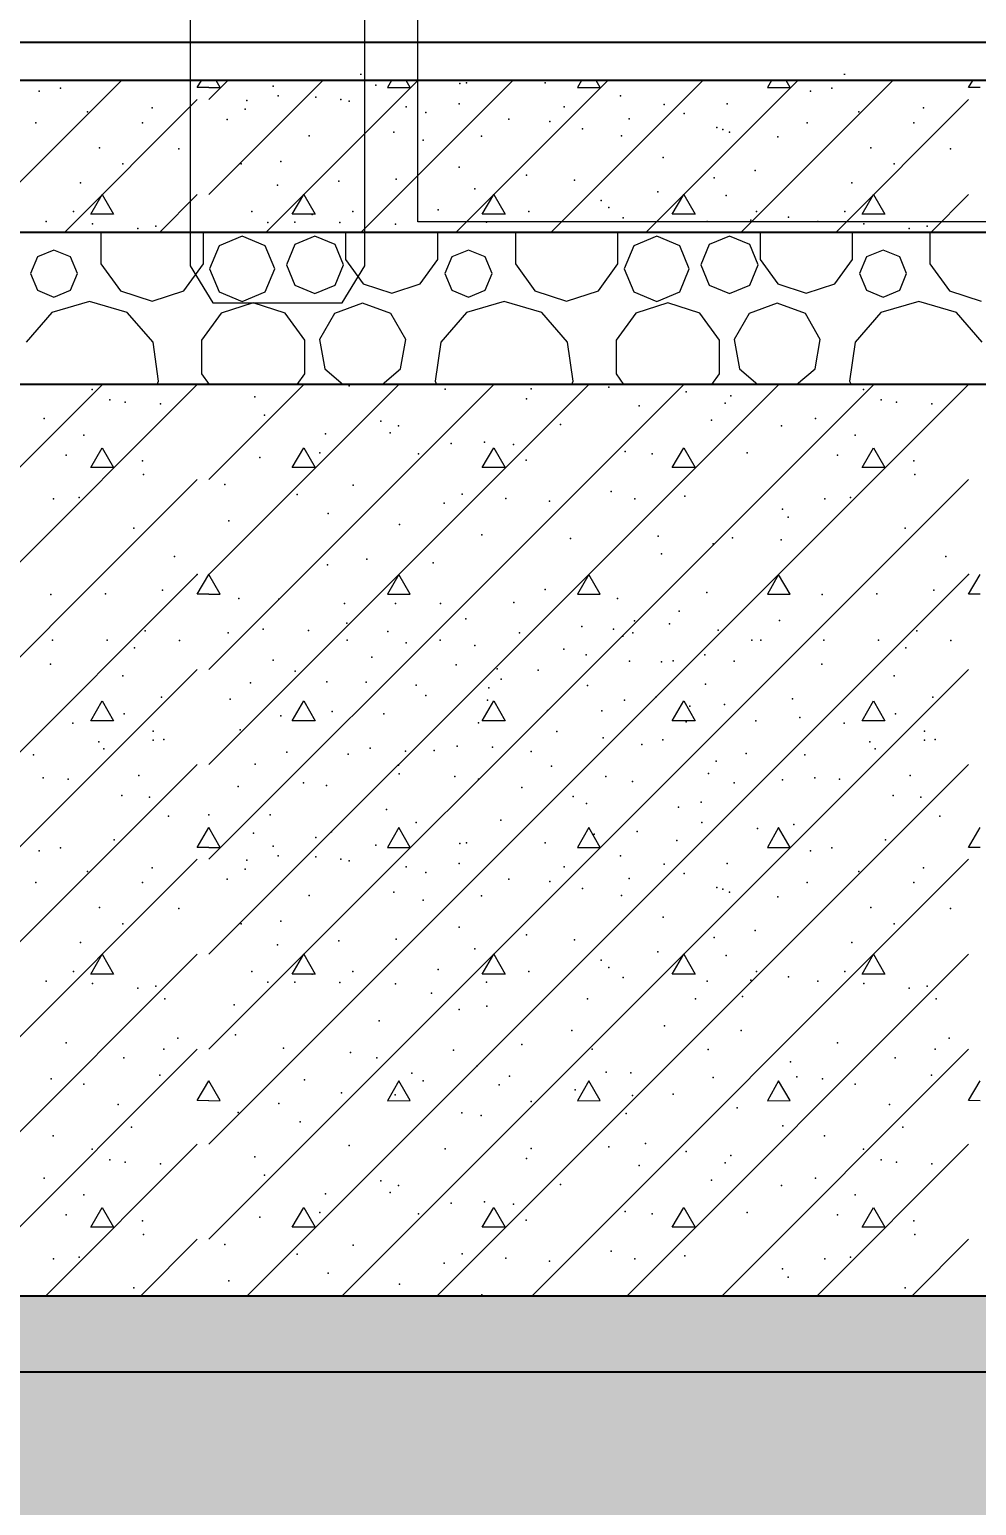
# Model space of a CAD drawing. Header units: millimetres. Extents: x 18162 to 7085488, y 72188 to 247925.
# Drawn here: x 4245025 to 4246271, y 98527 to 100470 of the extents above; entities that cross this region are included whole.
import ezdxf

# ---------------------------------------------------------------- set-up
doc = ezdxf.new("R2010")
doc.units = ezdxf.units.MM
doc.header["$MEASUREMENT"] = 0
for name, color, linetype in [('Drawing & Figure', 7, 'Continuous'), ('Interior - Furniture', 7, 'Continuous'), ('Structural - Bearing', 7, 'Continuous')]:
    doc.layers.add(name, color=color, linetype=linetype)
doc.styles.add('GENERATED_STYLE_3', font='', dxfattribs={"width": 0.8})
doc.styles.get('GENERATED_STYLE_3').set_extended_font_data('ISOCPEUR MON')
doc.dimstyles.new('GENERATED_STYLE__12', dxfattribs={"dimtxt": 330.000007, "dimasz": 171, "dimexe": 0.18, "dimexo": 150, "dimgap": 0, "dimtad": 1, "dimdec": 0, "dimzin": 0, "dimdsep": 46, "dimtxsty": 'GENERATED_STYLE_3', "dimblk": 'ARROWHEAD_2', "dimblk1": 'ARROWHEAD_2', "dimblk2": 'ARROWHEAD_2', "dimcen": 0.09, "dimclrd": 13, "dimclre": 13, "dimclrt": 13, "dimadec": 0, "dimazin": 0, "dimtfac": 1, "dimtdec": 4, "dimtmove": 0, "dimatfit": 3, "dimfxl": 1, "dimtolj": 1, "dimtzin": 0, "dimarcsym": 0})

# ---------------------------------------------------------------- blocks, each defined once
blk = doc.blocks.new('*X1456', base_point=(4294986.6, 104752.7))
at = {"layer": 'Structural - Bearing', "color": 7, "linetype": 'Continuous', "lineweight": 9}
for p, q in [((4244870.4, 99752.6), (4245120.5, 100002.7)), ((4244995.4, 99752.6), (4245245.4, 100002.6)), ((4245260.5, 99877.6), (4245385.6, 100002.7)), ((4245260.5, 100002.6), (4245260.6, 100002.7)), ((4245260.5, 99752.6), (4245510.6, 100002.7)), ((4245385.5, 99752.6), (4245635.6, 100002.7)), ((4245510.5, 99752.6), (4245760.6, 100002.7)), ((4245635.5, 99752.6), (4245885.6, 100002.7)), ((4245760.5, 99752.6), (4246010.6, 100002.7)), ((4245885.5, 99752.6), (4246135.6, 100002.7)), ((4246010.5, 99752.6), (4246260.5, 100002.6)), ((4245105.3, 99893.3), (4245120.4, 99919.3)), ((4245120.4, 99919.3), (4245135.3, 99893.3)), ((4245370.4, 99893.3), (4245385.5, 99919.3)), ((4245385.5, 99919.3), (4245400.4, 99893.3)), ((4245620.4, 99893.3), (4245635.5, 99919.3)), ((4245635.5, 99919.3), (4245650.4, 99893.3)), ((4245870.4, 99893.3), (4245885.5, 99919.3)), ((4245885.5, 99919.3), (4245900.4, 99893.3)), ((4246120.4, 99893.3), (4246135.5, 99919.3)), ((4246135.5, 99919.3), (4246150.4, 99893.3)), ((4245135.3, 99893.3), (4245105.3, 99893.3)), ((4245400.4, 99893.3), (4245370.4, 99893.3)), ((4245650.4, 99893.3), (4245620.4, 99893.3)), ((4245900.4, 99893.3), (4245870.4, 99893.3)), ((4246150.4, 99893.3), (4246120.4, 99893.3)), ((4245120.4, 99752.6), (4245245.4, 99877.6)), ((4246135.5, 99752.6), (4246260.5, 99877.6)), ((4244245.4, 98877.6), (4245120.4, 99752.6)), ((4244295.5, 98802.7), (4245245.4, 99752.6)), ((4245245.4, 99726.6), (4245260.5, 99752.6)), ((4245260.5, 98877.6), (4246135.5, 99752.6)), ((4245260.5, 99002.6), (4246010.5, 99752.6)), ((4245260.5, 99627.6), (4245385.5, 99752.6)), ((4245260.5, 99127.6), (4245885.5, 99752.6)), ((4245260.5, 99252.6), (4245760.5, 99752.6)), ((4245260.5, 99377.6), (4245635.5, 99752.6)), ((4245260.5, 99502.6), (4245510.5, 99752.6)), ((4245275.7, 99726.6), (4245260.5, 99752.6)), ((4245310.6, 98802.7), (4246260.5, 99752.6)), ((4245510.5, 99752.6), (4245495.6, 99726.6)), ((4245525.7, 99726.6), (4245510.5, 99752.6)), ((4245760.5, 99752.6), (4245745.6, 99726.6)), ((4245775.7, 99726.6), (4245760.5, 99752.6)), ((4246010.5, 99752.6), (4245995.6, 99726.6)), ((4246025.7, 99726.6), (4246010.5, 99752.6)), ((4246260.5, 99726.6), (4246275.7, 99752.6)), ((4245260.5, 99726.6), (4245245.4, 99726.6)), ((4245260.5, 99726.6), (4245275.7, 99726.6)), ((4245495.6, 99726.6), (4245525.7, 99726.6)), ((4245745.6, 99726.6), (4245775.7, 99726.6)), ((4245995.6, 99726.6), (4246025.7, 99726.6)), ((4246275.7, 99726.6), (4246260.5, 99726.6)), ((4244420.5, 98802.7), (4245245.4, 99627.6)), ((4245435.6, 98802.7), (4246260.5, 99627.6)), ((4245105.3, 99560), (4245120.4, 99586)), ((4245120.4, 99586), (4245135.3, 99559.9)), ((4245370.4, 99560), (4245385.5, 99586)), ((4245385.5, 99586), (4245400.4, 99559.9)), ((4245620.4, 99560), (4245635.5, 99586)), ((4245635.5, 99586), (4245650.4, 99559.9)), ((4245870.4, 99560), (4245885.5, 99586)), ((4245885.5, 99586), (4245900.4, 99559.9)), ((4246120.4, 99560), (4246135.5, 99586)), ((4246135.5, 99586), (4246150.4, 99559.9)), ((4245135.3, 99559.9), (4245105.3, 99560)), ((4245400.4, 99559.9), (4245370.4, 99560)), ((4245650.4, 99559.9), (4245620.4, 99560)), ((4245900.4, 99559.9), (4245870.4, 99560)), ((4246150.4, 99559.9), (4246120.4, 99560)), ((4244545.5, 98802.7), (4245245.4, 99502.6)), ((4245560.6, 98802.7), (4246260.5, 99502.6)), ((4245245.4, 99393.3), (4245260.5, 99419.3)), ((4245275.7, 99393.3), (4245260.5, 99419.3)), ((4245510.5, 99419.3), (4245495.6, 99393.3)), ((4245525.7, 99393.3), (4245510.5, 99419.3)), ((4245760.5, 99419.3), (4245745.6, 99393.3)), ((4245775.7, 99393.3), (4245760.5, 99419.3)), ((4246010.5, 99419.3), (4245995.6, 99393.3)), ((4246025.7, 99393.3), (4246010.5, 99419.3)), ((4246260.5, 99393.3), (4246275.7, 99419.3)), ((4245260.5, 99393.3), (4245245.4, 99393.3)), ((4245260.5, 99393.3), (4245275.7, 99393.3)), ((4245495.6, 99393.3), (4245525.7, 99393.3)), ((4245745.6, 99393.3), (4245775.7, 99393.3)), ((4245995.6, 99393.3), (4246025.7, 99393.3)), ((4246275.7, 99393.3), (4246260.5, 99393.3)), ((4244670.5, 98802.7), (4245245.4, 99377.6)), ((4245685.6, 98802.7), (4246260.5, 99377.6)), ((4244795.5, 98802.7), (4245245.4, 99252.6)), ((4245105.3, 99226.6), (4245120.4, 99252.6)), ((4245120.4, 99252.6), (4245135.3, 99226.6)), ((4245370.4, 99226.6), (4245385.5, 99252.6)), ((4245385.5, 99252.6), (4245400.4, 99226.6)), ((4245620.4, 99226.6), (4245635.5, 99252.6)), ((4245635.5, 99252.6), (4245650.4, 99226.6)), ((4245810.6, 98802.7), (4246260.5, 99252.6)), ((4245870.4, 99226.6), (4245885.5, 99252.6)), ((4245885.5, 99252.6), (4245900.4, 99226.6)), ((4246120.4, 99226.6), (4246135.5, 99252.6)), ((4246135.5, 99252.6), (4246150.4, 99226.6)), ((4245135.3, 99226.6), (4245105.3, 99226.6)), ((4245400.4, 99226.6), (4245370.4, 99226.6)), ((4245650.4, 99226.6), (4245620.4, 99226.6)), ((4245900.4, 99226.6), (4245870.4, 99226.6)), ((4246150.4, 99226.6), (4246120.4, 99226.6)), ((4244920.5, 98802.7), (4245245.4, 99127.6)), ((4245935.6, 98802.7), (4246260.5, 99127.6)), ((4245245.4, 99060), (4245260.5, 99086)), ((4245275.7, 99060), (4245260.5, 99086)), ((4245510.5, 99086), (4245495.6, 99059.9)), ((4245525.7, 99060), (4245510.5, 99086)), ((4245760.5, 99086), (4245745.6, 99059.9)), ((4245775.7, 99060), (4245760.5, 99086)), ((4246010.5, 99086), (4245995.6, 99059.9)), ((4246025.7, 99060), (4246010.5, 99086)), ((4246260.5, 99060), (4246275.7, 99086)), ((4245260.5, 99059.9), (4245245.4, 99060)), ((4245260.5, 99059.9), (4245275.7, 99060)), ((4245495.6, 99059.9), (4245525.7, 99060)), ((4245745.6, 99059.9), (4245775.7, 99060)), ((4245995.6, 99059.9), (4246025.7, 99060)), ((4246275.7, 99059.9), (4246260.5, 99060)), ((4245045.5, 98802.7), (4245245.4, 99002.6)), ((4246060.6, 98802.7), (4246260.5, 99002.6)), ((4245105.3, 98893.3), (4245120.4, 98919.3)), ((4245120.4, 98919.3), (4245135.3, 98893.3)), ((4245370.4, 98893.3), (4245385.5, 98919.3)), ((4245385.5, 98919.3), (4245400.4, 98893.3)), ((4245620.4, 98893.3), (4245635.5, 98919.3)), ((4245635.5, 98919.3), (4245650.4, 98893.3)), ((4245870.4, 98893.3), (4245885.5, 98919.3)), ((4245885.5, 98919.3), (4245900.4, 98893.3)), ((4246120.4, 98893.3), (4246135.5, 98919.3)), ((4246135.5, 98919.3), (4246150.4, 98893.3)), ((4245135.3, 98893.3), (4245105.3, 98893.3)), ((4245400.4, 98893.3), (4245370.4, 98893.3)), ((4245650.4, 98893.3), (4245620.4, 98893.3)), ((4245900.4, 98893.3), (4245870.4, 98893.3)), ((4246150.4, 98893.3), (4246120.4, 98893.3)), ((4245170.5, 98802.7), (4245245.4, 98877.6)), ((4246185.6, 98802.7), (4246260.5, 98877.6))]:
    blk.add_line(p, q, dxfattribs=at)
for p in [(4245107, 99996.1), (4245321.3, 99986.2), (4245445.1, 100000.9), (4245571.7, 99996.6), (4245684.8, 99996.9), (4245786.8, 99999.2), (4245888.8, 99993), (4245947.6, 99987.8), (4246122.1, 99996.1), (4245130.2, 99982.2), (4245150.3, 99979.1), (4245197.1, 99976.9), (4245678.6, 99983.8), (4245827, 99974.5), (4245939.9, 99978.1), (4246145.3, 99982.2), (4246165.4, 99979.1), (4246212.2, 99976.9), (4245043.8, 99957.9), (4245334, 99962.1), (4245487, 99954.4), (4245510.2, 99948.2), (4245723.4, 99949.8), (4245921.9, 99955.4), (4246014.2, 99948.3), (4246058.9, 99957.9), (4245096.2, 99935.9), (4245414, 99937.5), (4245499.4, 99939), (4246111.3, 99935.9), (4245073, 99909.6), (4245406.6, 99912.7), (4245536.4, 99911.1), (4245579.7, 99925), (4245623.2, 99926.8), (4245661.6, 99923.5), (4245808.4, 99914.2), (4245844, 99911.1), (4245969.1, 99912.7), (4246088.1, 99909.6), (4245173.4, 99901.9), (4245327.8, 99906.4), (4245678.3, 99902.9), (4246188.6, 99901.9), (4245174.7, 99884), (4245281.7, 99870.7), (4245450.5, 99869.9), (4246189.8, 99884), (4245056.1, 99852), (4245090, 99854), (4245377, 99857.8), (4245593.8, 99858.4), (4245651.3, 99852.6), (4245789.9, 99861.7), (4245821.3, 99852), (4245821.3, 99852), (4245887.2, 99855.5), (4246071.2, 99852), (4246105.1, 99854), (4245417.5, 99832.7), (4245570.4, 99846.2), (4245709.1, 99848.8), (4246015.5, 99838.5), (4245161.9, 99813.5), (4245286.9, 99823), (4245511.6, 99818.4), (4246023.2, 99827.7), (4246177, 99813.5), (4245619.9, 99804.5), (4245736.5, 99799.9), (4245851.7, 99803), (4245924.2, 99792.7), (4245949.6, 99800.7), (4246013.9, 99798.3), (4245215.3, 99776.2), (4245468.4, 99772.8), (4245856.3, 99779.8), (4246230.4, 99776.2), (4245416.9, 99765.1), (4245556, 99767.6), (4245245.4, 99752.6), (4245245.4, 99752.6), (4245245.4, 99752.6), (4245260.5, 99752.6), (4245260.5, 99752.6), (4245260.5, 99752.6), (4246260.5, 99752.6), (4246260.5, 99752.6), (4246260.5, 99752.6), (4245052.6, 99726), (4245124.8, 99727.2), (4245199.7, 99731.7), (4245300.2, 99720.9), (4245352.8, 99719.8), (4245439.2, 99714.5), (4245506.2, 99714.5), (4245565.4, 99714.5), (4245662, 99715.8), (4245703.3, 99732.5), (4245798.6, 99720.9), (4245915.8, 99728.6), (4246067.7, 99726), (4246139.9, 99727.2), (4246214.8, 99731.7), (4245879.7, 99704.2), (4245177, 99678.1), (4245286.2, 99675.5), (4245331.9, 99680.7), (4245391.9, 99678.7), (4245442.2, 99688.4), (4245496.3, 99677.6), (4245598.9, 99693.9), (4245669.3, 99675.5), (4245751.6, 99684.1), (4245793, 99680.7), (4245818.7, 99675.5), (4245820.8, 99691.5), (4245866.8, 99687.4), (4245930.7, 99679.4), (4246011.7, 99692), (4246192.2, 99678.1), (4245054.7, 99665.9), (4245126.8, 99665.9), (4245162.6, 99656), (4245221.8, 99665.8), (4245442.7, 99665.9), (4245520.1, 99662.6), (4245565, 99665.9), (4245610.5, 99659.1), (4245805.3, 99671.4), (4245975.1, 99665.9), (4245987.1, 99666), (4246069.8, 99665.9), (4246141.9, 99665.9), (4246177.8, 99656), (4246236.9, 99665.8), (4245345.2, 99639.8), (4245475.3, 99643.7), (4245727.8, 99654.3), (4245757.2, 99646.6), (4245814, 99638.5), (4245856.3, 99637.4), (4245871.8, 99639), (4245913.5, 99646.7), (4245951.8, 99638.5), (4245052.1, 99634.3), (4245147.2, 99618.9), (4245374.4, 99625.3), (4245586, 99633.4), (4245640, 99628.2), (4245694.1, 99626.6), (4246067.2, 99634.3), (4246162.3, 99618.9), (4245315.6, 99609.8), (4245415.9, 99611.2), (4245467.6, 99610.8), (4245533.3, 99606.9), (4245629.2, 99603.4), (4245645.1, 99614.6), (4245759, 99606.5), (4245914.2, 99608.2), (4245198.1, 99590.9), (4245288.6, 99588.3), (4245546.2, 99593.4), (4245627.3, 99587), (4245807.5, 99587), (4245848.8, 99590.8), (4245893.8, 99579.3), (4245939, 99581.2), (4246028.9, 99588.9), (4246213.2, 99590.9), (4245149.1, 99569), (4245355.5, 99566.4), (4245423.1, 99572.2), (4245490.8, 99569), (4245706.4, 99573.5), (4245777.9, 99572.8), (4245888.7, 99558.7), (4245980.6, 99559.9), (4246038.5, 99564.2), (4246164.3, 99569), (4245081.7, 99556.9), (4245187.4, 99546.2), (4245301.6, 99547.8), (4245615.3, 99557.1), (4245718.7, 99545.8), (4246096.9, 99556.9), (4246202.5, 99546.2), (4245115.6, 99532.3), (4245122.4, 99523.1), (4245187.5, 99534.5), (4245201.3, 99535.4), (4245472.7, 99523.9), (4245519.4, 99520), (4245557.3, 99521), (4245587.3, 99526.5), (4245633.7, 99525.2), (4245684.8, 99519.7), (4245779.6, 99537.7), (4245830.4, 99528.8), (4245858, 99534.9), (4246130.7, 99532.3), (4246137.6, 99523.1), (4246202.6, 99534.5), (4246216.4, 99535.4), (4245029.7, 99515.3), (4245321.6, 99503), (4245363.1, 99518.5), (4245444, 99515.8), (4245510.2, 99501.4), (4245711.4, 99500.2), (4245928.2, 99506.8), (4245967.6, 99516.9), (4246044.9, 99515.3), (4245042.7, 99484.8), (4245075.3, 99483.2), (4245075.3, 99483.2), (4245168.4, 99487.8), (4245510.9, 99490.1), (4245584.2, 99486.4), (4245615.3, 99482.9), (4245783.1, 99486.5), (4245918.1, 99490.6), (4246015.7, 99482.3), (4246057.9, 99484.8), (4246090.5, 99483.2), (4246090.5, 99483.2), (4246183.6, 99487.8), (4245146.1, 99461.7), (4245299, 99473.6), (4245385, 99478.3), (4245415.6, 99474.6), (4245672.6, 99471.9), (4245818.1, 99480), (4245952.1, 99478.3), (4246161.3, 99461.7), (4245182.5, 99459.3), (4245494.5, 99443), (4245740.2, 99460.1), (4245757.4, 99451.1), (4245878.6, 99446.2), (4245908.7, 99452.6), (4246197.7, 99459.3), (4245207.5, 99434.4), (4245260.5, 99436.3), (4245341.4, 99436.3), (4245533.3, 99426), (4245644.7, 99429.1), (4245909.3, 99426), (4246030.3, 99423.4), (4246222.7, 99434.4), (4245136.2, 99403.1), (4245319.5, 99411.9), (4245401.5, 99406.3), (4245421.8, 99413.9), (4245767.6, 99410.6), (4245824.3, 99414.4), (4245982.7, 99418.3), (4246151.3, 99403.1), (4245037.1, 99388.7), (4245065.4, 99392.5), (4245345.2, 99395.1), (4245480.5, 99396.4), (4245590.8, 99398.6), (4245599.8, 99399.4), (4245703.3, 99399.4), (4245876.4, 99402.5), (4246052.2, 99388.7), (4246080.5, 99392.5), (4245186, 99366.4), (4245308.6, 99364.6), (4245310.8, 99376.3), (4245351.7, 99382.2), (4245401.5, 99380.7), (4245434.5, 99377.8), (4245445.3, 99375.5), (4245520.1, 99367.8), (4245589.9, 99371.9), (4245728.4, 99367.8), (4245802.4, 99382.2), (4245859.7, 99371), (4245942.8, 99371.9), (4246201.2, 99366.4), (4245032.8, 99347.1), (4245101, 99361.4), (4245173.4, 99346.9), (4245284.7, 99351.3), (4245546.2, 99360.3), (4245655.4, 99351.5), (4245709.5, 99348.4), (4245813.6, 99352.3), (4245886.1, 99359.1), (4246047.9, 99347.1), (4246116.1, 99361.4), (4246188.6, 99346.9), (4245392.7, 99329.9), (4245504, 99334.5), (4245619.4, 99329.4), (4245752.2, 99339.1), (4245803.8, 99329.9), (4245929, 99340.7), (4245937.2, 99338.1), (4245946, 99334.5), (4246009.3, 99328.4), (4245116.8, 99314.2), (4245221.3, 99312.9), (4245542.8, 99323.9), (4246131.9, 99314.2), (4246236.5, 99312.9), (4245147.2, 99292.8), (4245303.1, 99292.8), (4245355.5, 99296), (4245590, 99288.4), (4245858.3, 99301.3), (4246162.3, 99292.8), (4245091.5, 99268.1), (4245431.5, 99270.2), (4245507.1, 99272.7), (4245678.5, 99278), (4245741.9, 99271.5), (4245925.7, 99274.5), (4245979.5, 99284.1), (4246106.7, 99268.1), (4245351, 99265), (4245610.5, 99259.9), (4245851.3, 99256), (4245941.3, 99251.1), (4245082.3, 99230.1), (4245317, 99230.1), (4245449.9, 99230.1), (4245562.4, 99232.5), (4245681.7, 99230.1), (4245777.1, 99244.9), (4245786.9, 99235.4), (4245981.5, 99230.1), (4246097.4, 99230.1), (4245046.7, 99217.1), (4245107.4, 99214), (4245190.7, 99210.8), (4245338.4, 99215.8), (4245373.6, 99216.1), (4245396.7, 99226.4), (4245432.9, 99215.6), (4245506.2, 99213.5), (4245626, 99216.1), (4245805.7, 99221.9), (4245916.6, 99217.1), (4245973.8, 99218.6), (4246023.6, 99222.8), (4246061.9, 99217.1), (4246122.5, 99214), (4246205.8, 99210.8), (4245167.3, 99207.8), (4245202.8, 99193.9), (4245553.4, 99201.6), (4245759, 99193.9), (4245901.2, 99194), (4245963, 99197), (4246182.4, 99207.8), (4246217.9, 99193.9), (4245293.8, 99186.2), (4245590, 99180.1), (4245626.5, 99184.3), (4245484.8, 99165), (4245738.1, 99152.2), (4245860.4, 99158.6), (4245961.3, 99152.2), (4245072.8, 99136.1), (4245219.9, 99142.4), (4245295.8, 99146.7), (4245672.3, 99133.7), (4246087.9, 99136.1), (4246235, 99142.4), (4245148.6, 99116.2), (4245201.3, 99127.5), (4245358.7, 99129), (4245447, 99123.4), (4245481.8, 99116.2), (4245582.5, 99126.4), (4245765.2, 99127.5), (4245917.8, 99127.4), (4246163.7, 99116.2), (4246216.4, 99127.5), (4245196.3, 99093.4), (4245527.7, 99096.3), (4245613.7, 99105.8), (4245656.2, 99092.4), (4245783.7, 99097.6), (4245816.1, 99096.6), (4246025.9, 99111), (4246211.5, 99093.4), (4245052.9, 99088.8), (4245095.9, 99081.8), (4245386.6, 99087.3), (4245542.5, 99085.9), (4245642.7, 99080.9), (4245742.7, 99074.1), (4245924.3, 99090.4), (4246034.2, 99091.2), (4246068, 99088.8), (4246111, 99081.8), (4245141.3, 99055.1), (4245141.3, 99055.1), (4245352.6, 99056.4), (4245435, 99070.3), (4245505.7, 99067.8), (4245684.8, 99058.7), (4245818.2, 99066.7), (4245871.8, 99068.7), (4246156.4, 99055.1), (4246156.4, 99055.1), (4245299, 99044.2), (4245593.6, 99043.9), (4245618.9, 99040.5), (4245809.7, 99043.2), (4245955.9, 99050.6), (4245158.7, 99025), (4245380.7, 99032), (4246016, 99026.6), (4246173.8, 99025), (4245055.6, 99013.7), (4245107, 98996.1), (4245445.1, 99000.8), (4245571.7, 98996.5), (4245684.8, 98996.8), (4245786.8, 98999.2), (4245835.3, 99003.7), (4246070.7, 99013.7), (4246122.1, 98996.1), (4245130.2, 98982.2), (4245150.3, 98979.1), (4245197.1, 98976.9), (4245321.3, 98986.2), (4245678.6, 98983.8), (4245888.8, 98993), (4245939.9, 98978.1), (4245947.6, 98987.7), (4246145.3, 98982.2), (4246165.4, 98979.1), (4246212.2, 98976.9), (4245043.8, 98957.9), (4245334, 98962.1), (4245827, 98974.5), (4246058.9, 98957.9), (4245414, 98937.5), (4245487, 98954.4), (4245499.4, 98938.9), (4245510.2, 98948.2), (4245723.4, 98949.8), (4245921.9, 98955.4), (4246014.2, 98948.3), (4245096.2, 98935.9), (4245579.7, 98925), (4245623.2, 98926.8), (4245661.6, 98923.5), (4246111.3, 98935.9), (4245073, 98909.6), (4245173.4, 98901.9), (4245327.8, 98906.4), (4245406.6, 98912.7), (4245536.4, 98911.1), (4245678.3, 98902.8), (4245808.4, 98914.2), (4245844, 98911.1), (4245969.1, 98912.7), (4246088.1, 98909.6), (4246188.6, 98901.9), (4245174.7, 98884), (4246189.8, 98884), (4245281.7, 98870.6), (4245450.5, 98869.9), (4245789.9, 98861.7), (4245056.1, 98851.9), (4245090, 98853.9), (4245377, 98857.8), (4245570.4, 98846.2), (4245593.8, 98858.4), (4245651.3, 98852.6), (4245709.1, 98848.7), (4245821.3, 98851.9), (4245821.3, 98851.9), (4245887.2, 98855.5), (4246071.2, 98851.9), (4246105.1, 98853.9), (4245286.9, 98823), (4245417.5, 98832.7), (4246015.5, 98838.5), (4246023.2, 98827.7), (4245161.9, 98813.5), (4245511.6, 98818.4), (4245619.9, 98804.5), (4245851.7, 98803), (4246177, 98813.5)]:
    blk.add_point(p, dxfattribs=at)
blk = doc.blocks.new('*X1494', base_point=(4294986.6, 104752.7))
at = {"layer": 'Structural - Bearing', "color": 7, "linetype": 'Continuous', "lineweight": 9}
for p, q in [((4245118.5, 100202.7), (4245118.5, 100161.4)), ((4245253.4, 100161.4), (4245253.4, 100202.7)), ((4245440.6, 100202.7), (4245440.6, 100166.9)), ((4245562, 100166.9), (4245562, 100202.7)), ((4245664, 100202.7), (4245664, 100161.4)), ((4245799, 100161.4), (4245799, 100202.7)), ((4245986.1, 100202.7), (4245986.1, 100166.9)), ((4246107.6, 100166.9), (4246107.6, 100202.7)), ((4246209.6, 100202.7), (4246209.6, 100161.4)), ((4245274.2, 100185), (4245261.6, 100154.7)), ((4245304.5, 100197.6), (4245274.2, 100185)), ((4245334.8, 100185), (4245304.5, 100197.6)), ((4245347.4, 100154.7), (4245334.8, 100185)), ((4245373.6, 100186.6), (4245362.6, 100160)), ((4245400.2, 100197.6), (4245373.6, 100186.6)), ((4245426.8, 100186.6), (4245400.2, 100197.6)), ((4245437.8, 100160), (4245426.8, 100186.6)), ((4245819.7, 100185), (4245807.2, 100154.7)), ((4245850, 100197.6), (4245819.7, 100185)), ((4245880.4, 100185), (4245850, 100197.6)), ((4245892.9, 100154.7), (4245880.4, 100185)), ((4245919.2, 100186.6), (4245908.2, 100160)), ((4245945.8, 100197.6), (4245919.2, 100186.6)), ((4245972.4, 100186.6), (4245945.8, 100197.6)), ((4245983.4, 100160), (4245972.4, 100186.6)), ((4245034.9, 100170.4), (4245025.8, 100148.5)), ((4245056.8, 100179.5), (4245034.9, 100170.4)), ((4245078.7, 100170.4), (4245056.8, 100179.5)), ((4245087.8, 100148.5), (4245078.7, 100170.4)), ((4245118.5, 100161.4), (4245144.2, 100125.9)), ((4245227.7, 100125.9), (4245253.4, 100161.4)), ((4245440.6, 100166.9), (4245463.8, 100135)), ((4245538.8, 100135), (4245562, 100166.9)), ((4245580.4, 100170.4), (4245571.3, 100148.5)), ((4245602.3, 100179.5), (4245580.4, 100170.4)), ((4245624.3, 100170.4), (4245602.3, 100179.5)), ((4245633.4, 100148.5), (4245624.3, 100170.4)), ((4245664, 100161.4), (4245689.8, 100125.9)), ((4245773.2, 100125.9), (4245799, 100161.4)), ((4245986.1, 100166.9), (4246009.3, 100135)), ((4246084.4, 100135), (4246107.6, 100166.9)), ((4246126, 100170.4), (4246116.9, 100148.5)), ((4246147.9, 100179.5), (4246126, 100170.4)), ((4246169.8, 100170.4), (4246147.9, 100179.5)), ((4246178.9, 100148.5), (4246169.8, 100170.4)), ((4246209.6, 100161.4), (4246235.4, 100125.9)), ((4245025.8, 100148.5), (4245034.9, 100126.5)), ((4245078.7, 100126.5), (4245087.8, 100148.5)), ((4245261.6, 100154.7), (4245274.2, 100124.4)), ((4245334.8, 100124.4), (4245347.4, 100154.7)), ((4245362.6, 100160), (4245373.6, 100133.4)), ((4245426.8, 100133.4), (4245437.8, 100160)), ((4245571.3, 100148.5), (4245580.4, 100126.5)), ((4245624.3, 100126.5), (4245633.4, 100148.5)), ((4245807.2, 100154.7), (4245819.7, 100124.4)), ((4245880.4, 100124.4), (4245892.9, 100154.7)), ((4245908.2, 100160), (4245919.2, 100133.4)), ((4245972.4, 100133.4), (4245983.4, 100160)), ((4246116.9, 100148.5), (4246126, 100126.5)), ((4246169.8, 100126.5), (4246178.9, 100148.5)), ((4245034.9, 100126.5), (4245056.8, 100117.5)), ((4245056.8, 100117.5), (4245078.7, 100126.5)), ((4245144.2, 100125.9), (4245185.9, 100112.4)), ((4245185.9, 100112.4), (4245227.7, 100125.9)), ((4245274.2, 100124.4), (4245304.5, 100111.8)), ((4245304.5, 100111.8), (4245334.8, 100124.4)), ((4245373.6, 100133.4), (4245400.2, 100122.4)), ((4245400.2, 100122.4), (4245426.8, 100133.4)), ((4245463.8, 100135), (4245501.3, 100122.8)), ((4245501.3, 100122.8), (4245538.8, 100135)), ((4245580.4, 100126.5), (4245602.3, 100117.5)), ((4245602.3, 100117.5), (4245624.3, 100126.5)), ((4245689.8, 100125.9), (4245731.5, 100112.4)), ((4245731.5, 100112.4), (4245773.2, 100125.9)), ((4245819.7, 100124.4), (4245850, 100111.8)), ((4245850, 100111.8), (4245880.4, 100124.4)), ((4245919.2, 100133.4), (4245945.8, 100122.4)), ((4245945.8, 100122.4), (4245972.4, 100133.4)), ((4246009.3, 100135), (4246046.9, 100122.8)), ((4246046.9, 100122.8), (4246084.4, 100135)), ((4246126, 100126.5), (4246147.9, 100117.5)), ((4246147.9, 100117.5), (4246169.8, 100126.5)), ((4246235.4, 100125.9), (4246277.1, 100112.4)), ((4245103.6, 100111.8), (4245054, 100097.2)), ((4245153.3, 100097.2), (4245103.6, 100111.8)), ((4245319, 100110.2), (4245276.9, 100096.6)), ((4245361, 100096.6), (4245319, 100110.2)), ((4245463, 100109.4), (4245426.1, 100096)), ((4245500, 100096), (4245463, 100109.4)), ((4245649.2, 100111.8), (4245599.6, 100097.2)), ((4245698.8, 100097.2), (4245649.2, 100111.8)), ((4245864.5, 100110.2), (4245822.5, 100096.6)), ((4245906.6, 100096.6), (4245864.5, 100110.2)), ((4246008.6, 100109.4), (4245971.6, 100096)), ((4246045.6, 100096), (4246008.6, 100109.4)), ((4246194.8, 100111.8), (4246145.1, 100097.2)), ((4246244.4, 100097.2), (4246194.8, 100111.8)), ((4245054, 100097.2), (4245020.1, 100058.1)), ((4245187.2, 100058.1), (4245153.3, 100097.2)), ((4245276.9, 100096.6), (4245250.9, 100060.8)), ((4245387, 100060.8), (4245361, 100096.6)), ((4245426.1, 100096), (4245406.4, 100061.9)), ((4245519.7, 100061.9), (4245500, 100096)), ((4245599.6, 100097.2), (4245565.7, 100058.1)), ((4245732.7, 100058.1), (4245698.8, 100097.2)), ((4245822.5, 100096.6), (4245796.5, 100060.8)), ((4245932.6, 100060.8), (4245906.6, 100096.6)), ((4245971.6, 100096), (4245951.9, 100061.9)), ((4246065.3, 100061.9), (4246045.6, 100096)), ((4246145.1, 100097.2), (4246111.2, 100058.1)), ((4246278.3, 100058.1), (4246244.4, 100097.2)), ((4245194.5, 100006.9), (4245187.2, 100058.1)), ((4245250.9, 100060.8), (4245250.9, 100016.6)), ((4245387, 100016.6), (4245387, 100060.8)), ((4245406.4, 100061.9), (4245413.2, 100023.1)), ((4245512.9, 100023.1), (4245519.7, 100061.9)), ((4245565.7, 100058.1), (4245558.3, 100006.9)), ((4245740.1, 100006.9), (4245732.7, 100058.1)), ((4245796.5, 100060.8), (4245796.5, 100016.6)), ((4245932.6, 100016.6), (4245932.6, 100060.8)), ((4245951.9, 100061.9), (4245958.8, 100023.1)), ((4246058.4, 100023.1), (4246065.3, 100061.9)), ((4246111.2, 100058.1), (4246103.9, 100006.9)), ((4245192.6, 100002.7), (4245194.5, 100006.9)), ((4245250.9, 100016.6), (4245261, 100002.7)), ((4245377, 100002.7), (4245387, 100016.6)), ((4245413.2, 100023.1), (4245437.5, 100002.7)), ((4245488.5, 100002.7), (4245512.9, 100023.1)), ((4245558.3, 100006.9), (4245560.2, 100002.7)), ((4245738.2, 100002.7), (4245740.1, 100006.9)), ((4245796.5, 100016.6), (4245806.5, 100002.7)), ((4245922.5, 100002.7), (4245932.6, 100016.6)), ((4245958.8, 100023.1), (4245983.1, 100002.7)), ((4246034.1, 100002.7), (4246058.4, 100023.1)), ((4246103.9, 100006.9), (4246105.8, 100002.7))]:
    blk.add_line(p, q, dxfattribs=at)
blk = doc.blocks.new('*X1495', base_point=(4294986.6, 104752.7))
at = {"layer": 'Structural - Bearing', "color": 7, "linetype": 'Continuous', "lineweight": 9}
for p, q in [((4244945.5, 100202.7), (4245145.5, 100402.7)), ((4245245.4, 100393.3), (4245250.9, 100402.7)), ((4245260.5, 100252.6), (4245410.6, 100402.7)), ((4245260.5, 100377.6), (4245285.6, 100402.7)), ((4245275.7, 100393.3), (4245270.2, 100402.7)), ((4245335.6, 100202.7), (4245535.6, 100402.7)), ((4245460.6, 100202.7), (4245660.6, 100402.7)), ((4245501, 100402.7), (4245495.6, 100393.3)), ((4245525.7, 100393.3), (4245520.2, 100402.7)), ((4245585.6, 100202.7), (4245785.6, 100402.7)), ((4245710.6, 100202.7), (4245910.6, 100402.7)), ((4245751, 100402.7), (4245745.6, 100393.3)), ((4245775.7, 100393.3), (4245770.2, 100402.7)), ((4245835.6, 100202.7), (4246035.6, 100402.7)), ((4245960.6, 100202.7), (4246160.6, 100402.7)), ((4246001, 100402.7), (4245995.6, 100393.3)), ((4246025.7, 100393.3), (4246020.2, 100402.7)), ((4246260.5, 100393.3), (4246266, 100402.7)), ((4245070.5, 100202.7), (4245245.4, 100377.6)), ((4245260.5, 100393.3), (4245245.4, 100393.3)), ((4245260.5, 100393.3), (4245275.7, 100393.3)), ((4245495.6, 100393.3), (4245525.7, 100393.3)), ((4245745.6, 100393.3), (4245775.7, 100393.3)), ((4245995.6, 100393.3), (4246025.7, 100393.3)), ((4246085.6, 100202.7), (4246260.5, 100377.6)), ((4246275.7, 100393.3), (4246260.5, 100393.3)), ((4245105.3, 100226.6), (4245120.4, 100252.6)), ((4245120.4, 100252.6), (4245135.3, 100226.6)), ((4245195.5, 100202.7), (4245245.4, 100252.6)), ((4245370.4, 100226.6), (4245385.5, 100252.6)), ((4245385.5, 100252.6), (4245400.4, 100226.6)), ((4245620.4, 100226.6), (4245635.5, 100252.6)), ((4245635.5, 100252.6), (4245650.4, 100226.6)), ((4245870.4, 100226.6), (4245885.5, 100252.6)), ((4245885.5, 100252.6), (4245900.4, 100226.6)), ((4246120.4, 100226.6), (4246135.5, 100252.6)), ((4246135.5, 100252.6), (4246150.4, 100226.6)), ((4246210.6, 100202.7), (4246260.5, 100252.6)), ((4245135.3, 100226.6), (4245105.3, 100226.6)), ((4245400.4, 100226.6), (4245370.4, 100226.6)), ((4245650.4, 100226.6), (4245620.4, 100226.6)), ((4245900.4, 100226.6), (4245870.4, 100226.6)), ((4246150.4, 100226.6), (4246120.4, 100226.6))]:
    blk.add_line(p, q, dxfattribs=at)
for p in [(4245345.2, 100395.1), (4245480.5, 100396.4), (4245590.8, 100398.6), (4245599.8, 100399.5), (4245703.3, 100399.5), (4245876.4, 100402.6), (4245037.1, 100388.7), (4245065.4, 100392.6), (4245310.8, 100376.3), (4245351.7, 100382.3), (4245401.5, 100380.7), (4245434.5, 100377.8), (4245445.3, 100375.5), (4245802.4, 100382.3), (4246052.2, 100388.7), (4246080.5, 100392.6), (4245101, 100361.5), (4245186, 100366.5), (4245308.6, 100364.7), (4245520.1, 100367.9), (4245546.2, 100360.4), (4245589.9, 100372), (4245728.4, 100367.9), (4245859.7, 100371.1), (4245886.1, 100359.1), (4245942.8, 100372), (4246116.1, 100361.5), (4246201.2, 100366.5), (4245032.8, 100347.1), (4245173.4, 100346.9), (4245284.7, 100351.3), (4245655.4, 100351.6), (4245709.5, 100348.5), (4245752.2, 100339.1), (4245813.6, 100352.3), (4245929, 100340.7), (4245937.2, 100338.1), (4246047.9, 100347.1), (4246188.6, 100346.9), (4245392.7, 100329.9), (4245504, 100334.6), (4245542.8, 100323.9), (4245619.4, 100329.4), (4245803.8, 100329.9), (4245946, 100334.6), (4246009.3, 100328.4), (4245116.8, 100314.2), (4245221.3, 100312.9), (4245858.3, 100301.3), (4246131.9, 100314.2), (4246236.5, 100312.9), (4245147.2, 100292.8), (4245303.1, 100292.8), (4245355.5, 100296), (4245590, 100288.5), (4245678.5, 100278.1), (4245979.5, 100284.2), (4246162.3, 100292.8), (4245091.5, 100268.1), (4245351, 100265), (4245431.5, 100270.2), (4245507.1, 100272.7), (4245610.5, 100259.9), (4245741.9, 100271.5), (4245925.7, 100274.5), (4246106.7, 100268.1), (4245777.1, 100244.9), (4245851.3, 100256.1), (4245941.3, 100251.1), (4245082.3, 100230.1), (4245317, 100230.1), (4245396.7, 100226.4), (4245449.9, 100230.1), (4245562.4, 100232.5), (4245681.7, 100230.1), (4245786.9, 100235.4), (4245805.7, 100221.9), (4245981.5, 100230.1), (4246023.6, 100222.8), (4246097.4, 100230.1), (4245046.7, 100217.1), (4245107.4, 100214.1), (4245167.3, 100207.8), (4245190.7, 100210.8), (4245338.4, 100215.8), (4245373.6, 100216.1), (4245432.9, 100215.6), (4245506.2, 100213.6), (4245626, 100216.1), (4245916.6, 100217.1), (4245973.8, 100218.7), (4246061.9, 100217.1), (4246122.5, 100214.1), (4246182.4, 100207.8), (4246205.8, 100210.8)]:
    blk.add_point(p, dxfattribs=at)
blk = doc.blocks.new('*D1582', base_point=(4294986.6, 104752.7))
at = {"color": 12, "linetype": 'Continuous', "lineweight": 35}
for p, q in [((4242680.2, 104817.7), (4242905.2, 104687.8)), ((4242680.2, 100067.7), (4242905.2, 99937.8))]:
    blk.add_line(p, q, dxfattribs=at)
at = {"color": 13, "linetype": 'Continuous', "lineweight": 13}
for p, q in [((4244092.8, 104752.7), (4242623.9, 104752.7)), ((4242792.7, 100002.7), (4242792.7, 104752.7)), ((4242961.4, 100002.7), (4242623.9, 100002.7)), ((4242792.7, 99892.7), (4242792.7, 100002.7))]:
    blk.add_line(p, q, dxfattribs=at)
at = {"color": 13, "lineweight": 13, "char_height": 330, "attachment_point": 7, "rotation": 90, "style": 'GENERATED_STYLE_3'}
for s, insert in [('\\A1;{\\pql;\\fISOCPEUR MON|b0|i0|c0|p0;\\W0.800000;600}', (4242822.5, 104134.4)), ('\\A1;{\\pql;\\fISOCPEUR MON|b0|i0|c0|p0;\\W0.800000;4,750}', (4242888.3, 101672.9))]:
    blk.add_mtext(s, dxfattribs=dict(at, insert=insert))
blk = doc.blocks.new('ARROWHEAD_2')
at = {"color": 0, "linetype": 'Continuous', "lineweight": 0}
for p, q in [((-0.378, -0.655), (0.378, 0.655)), ((0, 0), (-1, 0))]:
    blk.add_line(p, q, dxfattribs=at)
blk = doc.blocks.new('*D1584', base_point=(4294986.6, 104752.7))
at = {"color": 12, "linetype": 'Continuous', "lineweight": 35}
for p, q in [((4241780.2, 105417.7), (4242005.2, 105287.8)), ((4241780.2, 100067.7), (4242005.2, 99937.8))]:
    blk.add_line(p, q, dxfattribs=at)
at = {"color": 13, "linetype": 'Continuous', "lineweight": 13}
for p, q in [((4241892.7, 100002.7), (4241892.7, 105352.7)), ((4242863.1, 100002.7), (4241723.9, 100002.7)), ((4241892.7, 99892.7), (4241892.7, 100002.7))]:
    blk.add_line(p, q, dxfattribs=at)
at = {"color": 13, "lineweight": 13, "insert": (4241988.3, 102262.7), "char_height": 330, "attachment_point": 7, "rotation": 90, "style": 'GENERATED_STYLE_3'}
blk.add_mtext('\\A1;{\\pql;\\fISOCPEUR MON|b0|i0|c0|p0;\\W0.800000;5,350}', dxfattribs=at)

msp = doc.modelspace()

# ---------------------------------------------------------------- hatches: boundary and pattern name
at = {"linetype": 'Continuous', "lineweight": 13}
h = msp.add_hatch(dxfattribs=at)
h.set_pattern_fill('Earth_0003', color=254, style=0, pattern_type=2)
h.set_pattern_definition([(45, (4294986.6, 104752.7), (-413.6575, 413.6575), []), (45, (4294848.7, 104890.6), (-827.315, 827.315), []), (45, (4294710.8, 105028.5), (-827.315, 827.315), []), (135, (4294572.92, 105166.36), (137.88582, 137.88582), [585, -585])])
h.paths.add_polyline_path([(4169933.2, 102402.7), (4169933.2, 72524.1), (4334524.9, 72524.1), (4334524.9, 102402.7), (4280613.1, 102402.7), (4276913.1, 98702.7), (4275213.1, 98702.7), (4243013.1, 98702.7), (4242913.1, 98702.7), (4240913.1, 98702.7), (4237213.1, 102402.7)])
at = {"layer": 'Structural - Bearing', "linetype": 'Continuous', "lineweight": 9}
h = msp.add_hatch(dxfattribs=at)
h.set_pattern_fill('Lightweight_Concrete_0003', style=0, pattern_type=2)
h.set_pattern_definition([(0, (4294986.6, 104752.7), (0, 1169.134), [73.125, -601.875]), (0, (4295324.1, 105337.3), (0, 1169.134), [73.125, -601.875]), (60, (4294986.6, 104752.7), (-1012.5, 584.567), [73.125, -601.875]), (60, (4295661.6, 104752.7), (-1012.5, 584.567), [73.125, -601.875]), (120, (4295059.7, 104752.7), (1012.5, 584.567), [73.125, -601.875]), (120, (4295734.7, 104752.7), (1012.5, 584.567), [73.125, -601.875]), (0, (4294986.58, 104865.2), (0, 225), [0, -225, 0, -337.5]), (45, (4295099.08, 104865.2), (-159.099, 159.099), [0, -168.75, 0, -281.25])])
h.paths.add_polyline_path([(4244313.1, 100452.7), (4244313.1, 100402.7), (4250463.1, 100402.7), (4250463.1, 100452.7)])
h = msp.add_hatch(dxfattribs=at)
h.set_pattern_fill('Structural_Concrete_0003', style=0, pattern_type=2)
h.set_pattern_definition([(0, (4294986.6, 104752.7), (0, 467.6537), [45, -225]), (0, (4295121.6, 104986.53), (0, 467.6537), [45, -225]), (60, (4294986.6, 104752.7), (-405, 233.827), [45, -225]), (60, (4295256.6, 104752.7), (-405, 233.827), [45, -225]), (120, (4295031.6, 104752.7), (405, 233.827), [45, -225]), (120, (4295301.6, 104752.7), (405, 233.827), [45, -225]), (0, (4294986.58, 104797.71), (0, 90), [0, -90, 0, -135]), (45, (4295031.58, 104797.71), (-63.63961, 63.63961), [0, -67.5, 0, -112.5])])
h.paths.add_polyline_path([(4275313.1, 98802.7), (4242913.1, 98802.7), (4242913.1, 98702.7), (4275313.1, 98702.7)])

# ---------------------------------------------------------------- linework, layer by layer
at = {"color": 7, "linetype": 'Continuous', "lineweight": 13, "flags": 128}
msp.add_lwpolyline([(4169933.2, 102402.7), (4169933.2, 72524.1), (4334524.9, 72524.1), (4334524.9, 102402.7), (4280613.1, 102402.7), (4276913.1, 98702.7), (4275213.1, 98702.7), (4243013.1, 98702.7), (4242913.1, 98702.7), (4240913.1, 98702.7), (4237213.1, 102402.7)], close=True, dxfattribs=at)
at = {"layer": 'Drawing & Figure', "color": 7, "linetype": 'Continuous', "lineweight": 13}
msp.add_lwpolyline([(4237213.1, 102402.7), (4240913.1, 98702.7), (4242913.1, 98702.7), (4276913.1, 98702.7), (4280613.1, 102402.7)], dxfattribs=at)
at = {"layer": 'Interior - Furniture', "color": 7, "linetype": 'Continuous', "lineweight": 13}
for p, q in [((4245236, 100158.6), (4245266, 100109.8)), ((4245436, 100109.8), (4245466, 100158.6)), ((4245266, 100109.8), (4245436, 100109.8))]:
    msp.add_line(p, q, dxfattribs=at)
at = {"layer": 'Interior - Furniture', "color": 7, "linetype": 'Continuous', "lineweight": 13, "flags": 128}
for points in [[(4245535.5, 100216.8), (4245535.5, 100296.2), (4245535.6, 100387.6), (4245535.6, 100581.1)], [(4245236, 100486.8), (4245236, 100459.3), (4245236, 100386.1), (4245236, 100322.7), (4245236, 100259.3), (4245236, 100186.2), (4245236, 100158.6)], [(4245466, 100158.6), (4245466, 100186.2), (4245466, 100259.3), (4245466, 100322.7), (4245466, 100386.1), (4245466, 100459.3), (4245466, 100486.8)], [(4246658.5, 100216.8), (4246191.1, 100216.8), (4246097, 100216.8), (4246003, 100216.8), (4245535.5, 100216.8)]]:
    msp.add_lwpolyline(points, dxfattribs=at)
at = {"layer": 'Structural - Bearing', "color": 7, "linetype": 'Continuous', "lineweight": 25}
for p, q in [((4250463.1, 100452.7), (4244313.1, 100452.7)), ((4250463.1, 100402.7), (4244313.1, 100402.7)), ((4250463.1, 100202.7), (4244313.1, 100202.7)), ((4250463.1, 100002.7), (4244313.1, 100002.7)), ((4275213.1, 98802.7), (4243013.1, 98802.7)), ((4275313.1, 98702.7), (4242913.1, 98702.7))]:
    msp.add_line(p, q, dxfattribs=at)

# ---------------------------------------------------------------- block references
at = {"layer": 'Structural - Bearing', "lineweight": 0}
for name in ['*X1495', '*X1494', '*X1456']:
    msp.add_blockref(name, (4294986.6, 104752.7), dxfattribs=at)

# ---------------------------------------------------------------- dimensions: what is measured, and where the dimension line sits
at = {"color": 13, "linetype": 'Continuous', "lineweight": 13}
for base, p2, picture, middle in [((4241892.7, 105352.7), (4243763.1, 105352.7), '*D1584', (4241661.7, 102815.5)), ((4242792.7, 104752.7), (4244242.8, 104752.7), '*D1582', (4242561.7, 102225.7))]:
    dim = msp.add_linear_dim(base=base, p1=(4259113.1, 100002.7), p2=p2, angle=90, dimstyle='GENERATED_STYLE__12', dxfattribs=at)
    dim.commit()
    dim.dimension.update_dxf_attribs({"geometry": picture, "text_midpoint": middle, "dimtype": 160, "text_rotation": 90})

doc.saveas('drawing.dxf')
